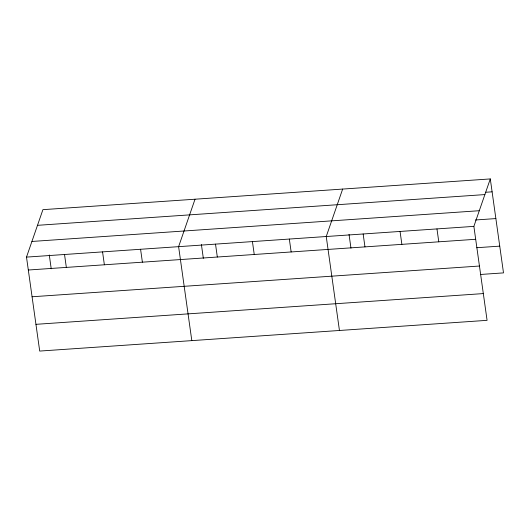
<?xml version="1.0" encoding="UTF-8"?>
<svg xmlns="http://www.w3.org/2000/svg" width="530" height="530" viewBox="0 0 530 530"><rect width="100%" height="100%" fill="white"/><g stroke="black" fill="none" stroke-linecap="round" stroke-linejoin="round"><path stroke-width="0.79" d="M490.296 178.928L473.873 226.376L487.083 320.339L39.704 351.072L26.5 257.11L42.917 209.661L490.296 178.928L503.5 272.89L480.538 274.467M195.027 199.214L178.61 246.662L191.814 340.624M342.658 189.071L326.241 236.519L339.445 330.481M485.546 192.277L492.105 191.827M37.498 225.323L484.877 194.583M31.919 241.455L479.292 210.715M475.364 219.99L495.868 218.579M26.5 257.11L473.873 226.376M28.315 270.015L475.688 239.282M476.775 247.715L499.744 246.139M32.072 296.767L479.451 266.027M35.947 324.327L483.32 293.587M436.965 228.914L438.78 241.812M400.057 231.444L401.873 244.35M363.149 233.982L364.965 246.887M349.031 234.393L350.966 248.173M289.334 239.056L291.149 251.955M252.426 241.587L254.241 254.493M215.518 244.125L217.327 257.03M201.4 244.535L203.334 258.315M140.582 249.272L142.391 262.178M102.555 251.889L104.37 264.788M64.528 254.499L66.343 267.405M49.29 254.99L51.224 268.77"/></g></svg>
